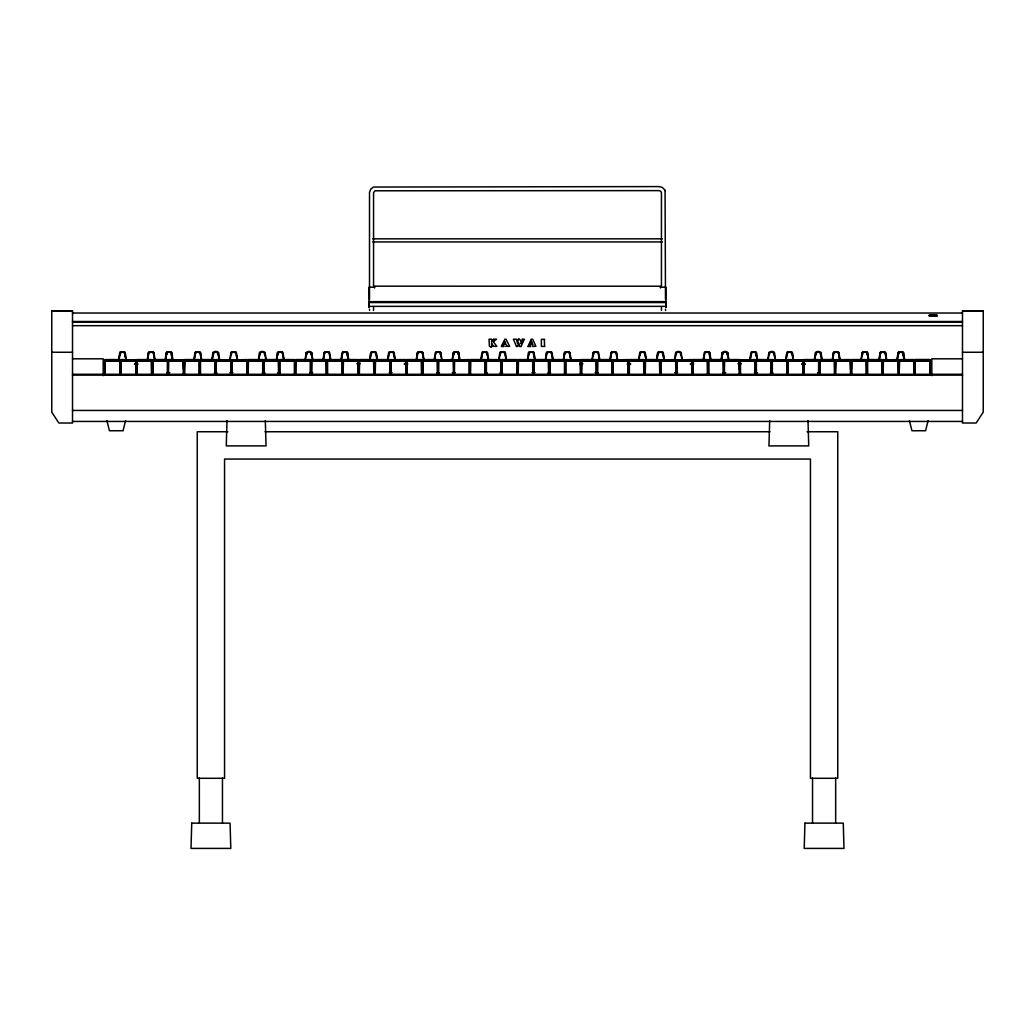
<?xml version="1.0" encoding="UTF-8"?>
<svg xmlns="http://www.w3.org/2000/svg" width="1035" height="1035" viewBox="0 0 1035 1035"><rect width="100%" height="100%" fill="white"/><g stroke="black" fill="none" stroke-linecap="round" stroke-linejoin="round"><path stroke-width="1.5" d="M104.884 374.761L105.208 360.853L120.06 360.866L105.208 360.853M120.06 374.761L119.737 360.853M120.759 374.761L121.082 360.853L135.934 360.866L121.082 360.853M135.934 374.761L135.701 360.012L121.082 359.572L120.759 361.577M168.356 374.761L168.679 360.853L183.531 360.866L168.679 360.853M183.531 374.761L183.298 360.012L168.679 359.572L168.356 361.577M216.069 374.761L216.393 360.853L231.245 360.866L216.393 360.853M231.245 374.761L231.012 360.012L216.393 359.572L216.069 361.577M231.944 374.761L232.176 360.012L246.796 359.572M246.796 374.748L246.796 360.853L231.944 360.866L246.123 360.814L247.119 360.866L247.119 374.761L232.267 374.748M279.864 374.748L279.864 360.853L294.716 360.866L294.716 374.761L279.541 374.761M294.393 374.748L294.393 360.853M327.577 374.748L327.577 360.853L342.43 360.866L341.434 360.814L327.254 360.866L327.254 374.761L342.43 374.761M342.106 374.748L342.106 360.853M343.128 374.761L343.452 360.853L358.304 360.866L343.452 360.853M358.304 374.761L357.981 359.572L343.465 359.572L343.128 361.577M369.003 307.175L369.003 302.259M390.725 374.761L391.372 359.675L405.578 359.572L405.901 369.521M405.901 374.761L405.668 360.012L404.905 360.814L405.901 360.866L390.725 360.866L404.905 360.814M438.439 374.761L438.672 360.012L453.291 359.572L453.615 361.577M453.615 374.761L453.291 360.853L438.439 360.866L453.291 360.853M454.313 374.761L454.559 360.012L469.165 359.572M469.178 374.748L469.178 360.853L454.313 360.866L468.506 360.814L469.502 360.866L469.502 374.761L454.637 374.748M502.234 374.748L502.234 360.853L517.086 360.866L517.086 374.761L501.91 374.761M516.763 374.748L516.763 360.853M549.947 374.748L549.947 360.853L564.799 360.866L564.799 374.761L549.624 374.761M564.476 374.748L564.476 360.853M565.835 374.748L565.835 360.853L580.687 360.866L579.691 360.814L565.511 360.866L565.511 374.761L580.687 374.761M580.363 374.748L580.454 360.012L565.835 359.572M613.095 360.866L628.271 360.866L613.095 360.866L613.095 374.761L613.328 360.012L627.947 359.572L628.271 374.761M660.809 360.866L675.984 360.866L660.809 360.866L660.809 374.761L661.042 360.012L675.661 359.572L675.984 361.577M665.997 307.175L665.997 302.259M675.984 374.761L675.661 360.853M676.696 374.761L676.929 360.012L691.535 359.572L691.872 374.761M724.28 374.761L724.604 360.853L739.456 360.866L724.604 360.853M739.456 374.761L739.132 360.853M772.317 374.748L772.317 360.853L787.169 360.866L787.169 374.761L771.994 374.761M786.846 374.748L786.936 360.012L772.317 359.572L771.994 361.577M788.204 374.748L788.204 360.853L803.057 360.866L802.06 360.814L787.881 360.866L787.881 374.761L803.057 374.761M802.733 374.748L802.824 360.012L788.204 359.572M835.465 360.866L850.641 360.866L835.465 360.866L835.465 374.761L836.112 359.675L850.317 359.572L850.641 369.521M850.641 374.761L850.317 360.853M883.178 360.866L898.354 360.866L883.178 360.866L883.178 374.761L883.411 360.012L898.031 359.572L898.354 361.577M898.354 374.761L898.031 360.853M899.066 374.761L899.713 359.675L913.918 359.572L914.241 369.521M914.241 374.761L913.918 360.853L899.066 360.866L913.918 360.853M503.993 343.374L504.718 341.291L505.326 342.21A15.913 15.913 0 0 1 505.714 343.193L504.019 343.413M226.988 420.624L226.277 445.904L266.047 445.904L265.322 420.624M769.678 420.624L768.953 445.904L808.723 445.904L808.012 420.624M544.682 346.453L541.37 346.376L541.357 339.312L544.643 339.376M496.464 339.26L493.41 339.17M524.24 339.389C519.583 337.785 524.357 341.265 521.174 343.542M119.051 359.688L119.517 356.622M147.94 358.162L148.406 352.379L147.229 359.844M165.613 359.688L166.079 356.622M194.567 358.162L195.033 352.379L193.843 359.844M212.291 359.688L212.757 356.622M258.892 359.688L259.358 356.622M323.709 358.162L324.175 352.379L322.985 359.844M341.421 359.688L342.132 355.096M370.31 358.162L370.776 352.379L369.599 359.844M387.983 359.688L388.681 355.096M416.937 358.162L417.403 352.379L416.212 359.844M434.661 359.688L435.127 356.622M481.275 359.688L481.741 356.622M527.889 359.688L528.355 356.622M545.846 359.688L546.545 352.379L545.354 359.844M564.036 358.162L564.502 352.379L563.312 359.844M610.585 358.162L611.051 352.379L609.874 359.844M657.031 359.688L657.73 352.379L656.539 359.844M674.988 359.688L675.454 356.622M703.645 359.688L704.343 355.096M721.537 359.688L722.003 356.622M750.259 359.688L750.957 355.096M786.406 358.162L786.872 352.379L785.681 359.844M832.955 358.162L833.421 352.379L832.243 359.844M879.634 358.162L880.099 352.379L878.909 359.844M897.358 359.688L897.824 356.622M527.992 346.466L531.201 339.195L532.779 339.273L535.664 345.806A1.384 1.384 0 0 0 535.988 346.13L532.805 346.544L532.87 344.28L530.088 344.797A5.628 5.628 0 0 0 529.894 345.392L530.748 346.518L528.083 346.518M118.572 359.844L119.749 352.379L119.749 355.096M165.121 359.844L166.312 352.379L166.312 355.096M211.8 359.844L212.99 352.379L212.99 355.096M229.757 359.844L230.934 352.379L230.934 355.096L231.504 354.488M258.414 359.844L259.591 352.379L259.591 355.096M276.306 359.844L277.496 352.379L277.496 355.096L278.053 354.488M305.027 359.844L306.218 352.379L306.218 355.096L306.774 354.488C304.303 350.399 313.579 350.412 311.108 354.488L311.664 355.096L311.664 352.379L312.855 359.844M340.942 359.844L342.132 352.379M387.504 359.844L388.681 352.379M434.17 359.844L435.36 352.379M452.127 359.844L453.317 352.379L453.317 355.096L453.873 354.488M480.783 359.844L481.974 352.379M498.689 359.844L499.866 352.379L499.866 355.096L500.423 354.488M527.397 359.844L528.587 352.379L528.587 355.096M591.968 359.844L593.159 352.379L593.159 355.096L593.715 354.488M638.582 359.844L639.772 352.379L639.772 355.096L640.329 354.488M674.497 359.844L675.687 352.379L675.687 355.096M703.153 359.844L704.343 352.379M721.059 359.844L722.236 352.379L722.236 355.096M749.767 359.844L750.957 352.379M767.724 359.844L768.914 352.379L768.914 355.096L769.471 354.488C767 350.399 776.276 350.412 773.805 354.488M814.338 359.844L815.528 352.379L815.528 355.096L816.085 354.488C813.613 350.399 822.89 350.412 820.419 354.488M860.952 359.844L862.142 352.379L862.142 355.096L862.698 354.488M896.866 359.844L898.057 352.379L898.057 355.096M119.051 359.003L120.163 353.647L121.483 352.275L123.475 352.275L124.795 353.647L125.921 359.003M147.707 359.003L148.82 353.647L150.14 352.275L152.132 352.275L153.452 353.647L154.577 359.003M165.6 359.003L166.726 353.647L168.045 352.275L170.038 352.275L171.357 353.647L172.47 359.003M194.321 359.003L195.447 353.647L196.766 352.275L198.746 352.275L200.065 353.647L201.191 359.003M212.279 359.003L213.391 353.647L214.711 352.275L216.703 352.275L218.023 353.647L219.148 359.003M230.236 359.003L231.348 353.647L232.668 352.275L234.66 352.275L235.98 353.647L237.106 359.003M258.892 359.003L260.005 353.647L261.325 352.275L263.317 352.275L264.637 353.647L265.762 359.003M276.785 359.003L277.91 353.647L279.23 352.275L281.222 352.275L282.542 353.647L283.655 359.003M305.506 359.003L306.632 353.647L307.951 352.275L309.931 352.275L311.25 353.647L312.376 359.003M323.463 359.003L324.576 353.647L325.909 352.275L327.888 352.275L329.208 353.647L330.333 359.003M341.421 359.003L342.533 353.647L343.853 352.275L345.845 352.275L347.165 353.647L348.29 359.003M370.077 359.003L371.19 353.647L372.509 352.275L374.502 352.275L375.821 353.647L376.947 359.003M387.97 359.003L389.095 353.647L390.415 352.275L392.407 352.275L393.727 353.647L394.84 359.003M416.691 359.003L417.817 353.647L419.136 352.275L421.116 352.275L422.435 353.647L423.561 359.003M434.648 359.003L435.774 353.647L437.093 352.275L439.073 352.275L440.392 353.647L441.518 359.003M452.605 359.003L453.718 353.647L455.038 352.275L457.03 352.275L458.35 353.647L459.475 359.003M481.262 359.003L482.375 353.647L483.694 352.275L485.687 352.275L487.006 353.647L488.132 359.003M499.168 359.003L500.28 353.647L501.6 352.275L503.592 352.275L504.912 353.647L506.024 359.003M527.876 359.003L529.001 353.647L530.321 352.275L532.3 352.275L533.62 353.647L534.746 359.003M545.833 359.003L546.959 353.647L548.278 352.275L550.258 352.275L551.577 353.647L552.703 359.003M563.545 360.4L564.528 354.785L566.223 352.275L568.215 352.275L569.535 353.647L570.66 359.003M592.447 359.003L593.56 353.647L594.879 352.275L596.872 352.275L598.191 353.647L599.317 359.003M610.352 359.003L611.465 353.647L612.785 352.275L614.777 352.275L616.097 353.647L617.222 359.003M639.061 359.003L640.186 353.647L641.506 352.275L643.498 352.275L644.818 353.647L645.931 359.003M657.018 359.003L658.144 353.647L659.463 352.275L661.443 352.275L662.762 353.647L663.888 359.003M674.975 359.003L676.101 353.647L677.42 352.275L679.4 352.275L680.719 353.647L681.845 359.003M703.632 359.003L704.757 353.647L706.077 352.275L708.056 352.275L709.376 353.647L710.502 359.003M721.537 359.003L722.65 353.647L723.97 352.275L725.962 352.275L727.282 353.647L728.407 359.003M750.246 359.003L751.371 353.647L752.691 352.275L754.683 352.275L756.003 353.647L757.115 359.003M768.203 359.003L769.328 353.647L770.648 352.275L772.628 352.275L773.947 353.647L775.073 359.003M786.16 359.003L787.286 353.647L788.605 352.275L790.585 352.275L791.904 353.647L793.03 359.003M814.817 359.003L815.942 353.647L817.262 352.275L819.241 352.275L820.561 353.647L821.687 359.003M832.722 359.003L833.835 353.647L835.154 352.275L837.147 352.275L838.466 353.647L839.592 359.003M861.431 359.003L862.556 353.647L863.876 352.275L865.868 352.275L867.188 353.647L868.3 359.003M879.388 359.003L880.513 353.647L881.833 352.275L883.825 352.275L885.145 353.647L886.258 359.003M897.345 359.003L898.471 353.647L899.79 352.275L901.77 352.275L903.089 353.647L904.215 359.003M530.722 343.4L530.709 343.232A12.536 12.536 0 0 1 530.864 342.766L531.472 341.278M493.139 346.298L496.839 346.402L493.397 341.822A16.275 16.275 0 0 1 493.863 341.369L495.467 339.92A3.364 3.364 0 0 1 495.894 339.648L496.412 339.467M930.116 375.11L929.792 359.572L915.276 359.572L914.94 360.866L930.116 360.866L915.173 360.84M125.597 420.624L123.061 430.741L109.438 430.741L106.903 420.624M928.097 420.624L925.562 430.741L911.938 430.741L909.403 420.624M517.849 346.169L518.768 342.96L519.842 346.518L521.058 346.544L524.137 339.48M664.781 189.974L662.309 187.426L659.01 186.585L373.48 187.05L370.75 189.12L369.508 192.419L369.508 299.477M517.798 346.35L517.125 346.544A6.922 6.922 0 0 1 516.607 346.531L516.439 346.453M493.798 340.101L493.359 339.493M915.276 359.572L915.936 360.814L915.276 359.572L914.94 374.761L930.116 374.761L929.792 359.572L929.119 360.814L930.116 359.895M491.69 339.571L491.612 342.106L493.591 340.308M136.646 369.521L136.969 359.572L151.498 359.572M184.295 369.521L184.618 359.572L199.147 359.572M359.016 369.521L359.339 359.572L373.868 359.572M406.664 369.521L406.988 359.572L421.517 359.572M581.385 369.521L581.709 359.572L596.238 359.572L596.561 361.577M629.034 369.521L629.371 359.572L643.886 359.572L644.21 361.577M692.57 369.521L692.907 359.572L707.422 359.572M803.755 369.521L804.091 359.572L818.607 359.572L818.931 361.577M851.417 369.521L851.74 359.572L866.256 359.572L866.593 361.577M231.944 361.577L232.28 359.572L232.94 360.814M263.718 361.577L264.041 359.572L278.57 359.572L278.894 361.577M279.541 361.577L279.864 359.572L294.393 359.572M311.367 361.577L311.69 359.572L326.219 359.572M390.725 361.577L391.049 359.572L391.722 360.814M438.439 361.577L438.762 359.572L439.435 360.814M454.313 361.577L454.65 359.572L455.322 360.814M486.088 361.577L486.411 359.572L500.94 359.572L501.263 361.577M501.91 361.577L502.234 359.572L516.763 359.572M533.737 361.577L534.06 359.572L548.589 359.572L548.912 361.577M549.624 361.577L549.947 359.572L564.476 359.572M597.26 361.577L597.583 359.572L612.112 359.572M644.921 361.577L645.245 359.572L659.774 359.572M676.696 361.577L677.019 359.572L677.692 360.814L676.696 360.866L691.872 360.866L677.692 360.814M724.28 361.577L724.604 359.572L739.132 359.572L739.456 369.521M756.106 361.577L756.43 359.572L770.959 359.572L771.282 361.577M819.629 361.577L819.953 359.572L834.482 359.572M867.291 361.577L867.615 359.572L882.143 359.572M899.066 361.577L899.389 359.572L900.062 360.814M489.451 346.104L488.986 339.312L489.865 339.157A56.912 56.912 0 0 1 491.198 339.157L491.767 339.532M915.587 359.675L929.482 359.675M489.413 346.143C494.588 350.968 489.115 337.927 493.294 346.22M929.029 316.063L933.156 315.714M544.345 339.532L544.591 346.233M247.119 359.895L231.944 359.895L231.944 374.903M294.716 359.895L279.541 359.895L279.541 374.903M469.502 359.895L454.313 359.895L454.313 374.903M517.086 359.895L501.91 359.895L501.91 374.903M564.799 359.895L549.624 359.895L549.624 374.903M787.169 359.895L771.994 359.895L771.994 374.903M151.822 359.895L136.646 359.895L136.646 375.11M199.47 359.895L184.295 359.895L184.295 375.11M326.543 359.895L311.367 359.895L311.367 374.903M374.191 359.895L359.016 359.895L359.016 375.11M421.84 359.895L406.664 359.895L406.664 375.11M612.435 359.895L597.26 359.895L597.26 374.903M660.097 359.895L644.921 359.895L644.921 374.903M707.746 359.895L692.57 359.895L692.57 375.11M834.805 359.895L819.629 359.895L819.629 374.903M882.467 359.895L867.291 359.895L867.291 374.903M786.846 359.572L786.173 360.814L787.169 360.866M148.975 351.796L153.309 351.796M195.589 351.796L199.923 351.796M231.504 351.796L235.838 351.796M278.053 351.796L282.387 351.796M324.731 351.796L329.065 351.796M342.688 351.796L347.023 351.796M371.345 351.796L375.679 351.796M389.238 351.796L393.572 351.796M417.959 351.796L422.293 351.796M435.916 351.796L440.25 351.796M453.873 351.796L458.207 351.796L458.207 354.488M482.53 351.796L486.864 351.796M500.423 351.796L504.769 351.796L504.769 354.488M547.101 351.796L551.435 351.796M565.058 351.796L569.392 351.796M593.715 351.796L598.049 351.796M611.62 351.796L615.954 351.796M640.329 351.796L644.663 351.796M658.286 351.796L662.62 351.796M704.9 351.796L709.234 351.796M751.514 351.796L755.848 351.796M787.428 351.796L791.762 351.796M833.99 351.796L838.324 351.796M862.698 351.796L867.032 351.796L867.032 354.488M880.656 351.796L884.99 351.796M936.856 315.429L930.297 315.921L931.836 316.192M152.533 360.866L167.709 360.866L152.533 360.866L152.533 374.761L167.709 374.761M200.182 360.866L215.358 360.866L200.182 360.866L200.182 374.761L215.358 374.761M247.831 360.866L263.006 360.866L247.831 360.866L247.831 374.761L263.006 374.761M294.716 360.866L279.864 360.853M295.48 360.866L310.655 360.866L295.48 360.866L295.48 374.761L310.655 374.761M374.903 360.866L390.079 360.866L374.903 360.866L374.903 374.761L390.079 374.761M422.552 360.866L437.727 360.866L422.552 360.866L422.552 374.761L437.727 374.761M470.2 360.866L485.376 360.866L470.2 360.866L470.2 374.761L485.376 374.761M486.321 360.827L501.263 360.866L486.321 360.827L486.735 359.675L487.084 360.814M517.086 360.866L502.234 360.853M517.849 360.866L533.025 360.866L517.849 360.866L517.849 374.761L533.025 374.761M564.799 360.866L549.947 360.853M629.267 360.827L644.21 360.866L629.267 360.827L629.681 359.675L630.03 360.814M708.445 360.866L723.62 360.866L708.445 360.866L708.445 374.761L723.62 374.761M786.173 360.814L772.317 360.853M882.467 360.866L867.291 360.866L882.467 360.866L882.467 374.761L867.291 374.761M930.892 314.963L929.094 315.196L937.283 315.261L931.086 314.963M934.476 316.192L937.283 316.063M136.646 374.761L151.822 374.761L151.822 360.866L136.646 360.866L151.822 360.866M184.295 374.761L199.47 374.761L199.47 360.866L184.295 360.866L199.47 360.866M263.718 374.761L278.894 374.761M311.367 374.761L326.543 374.761L326.543 360.866L311.367 360.866L326.543 360.866M359.016 374.761L374.191 374.761L374.191 360.866L359.016 360.866L374.191 360.866M406.664 374.761L421.84 374.761L421.84 360.866L406.664 360.866L421.84 360.866M486.088 374.761L501.263 374.761M533.737 374.761L548.912 374.761M581.385 374.761L596.561 374.761M597.26 374.761L612.435 374.761L612.435 360.866L597.26 360.866L612.435 360.866M629.034 374.761L644.21 374.761M644.921 374.761L660.097 374.761L660.097 360.866L644.921 360.866L660.097 360.866M692.57 374.761L707.746 374.761L707.746 360.866L692.57 360.866L707.746 360.866M740.219 374.761L755.408 374.761M756.106 374.761L771.282 374.761M803.755 374.761L818.931 374.761M819.629 374.761L834.805 374.761L834.805 360.866L819.629 360.866L834.805 360.866M851.417 374.761L866.593 374.761M264.714 360.814L263.718 360.866L278.894 360.866L264.714 360.814L263.951 360.012L264.041 374.748M534.733 360.814L533.737 360.866L548.912 360.866L534.733 360.814L533.969 360.012L534.06 374.748M582.382 360.814L581.385 360.866L596.561 360.866L582.382 360.814L581.618 360.012L581.709 374.748M741.228 360.814L740.219 360.866L755.408 360.866L741.228 360.814L740.555 359.572M757.103 360.814L756.106 360.866L771.282 360.866L757.103 360.814L756.339 360.012L756.43 374.748M804.751 360.814L803.755 360.866L818.931 360.866L804.751 360.814L803.988 360.012L804.079 374.748M852.413 360.814L851.417 360.866L866.593 360.866L852.413 360.814L851.65 360.012L851.74 374.748M929.456 315.429L935.925 315.843L933.156 315.766M372.729 238.826L662.271 238.826M372.729 241.931L662.271 241.931M374.566 287.212L369.003 287.212L369.003 307.486M660.433 287.212L665.997 287.212L665.997 307.486M369.003 301.638L665.997 301.638M369.003 302.543L665.997 302.543M369.003 306.36L665.997 306.36M51.75 310.992L72.515 310.992L72.515 423.017L58.827 423.017L51.75 412.098L51.75 310.979L72.515 311.017M962.485 310.992L983.25 310.979L983.25 412.098L976.173 423.017L962.485 423.017L962.485 310.979L983.25 311.017M72.515 313.023L962.485 313.023M72.515 321.497L962.485 321.497M72.515 322.247L962.485 322.247M72.515 325.676L962.485 325.676M51.75 352.262L72.515 352.262M962.485 352.262L983.25 352.262M72.515 358.809L103.19 358.809L103.19 375.666M962.485 358.809L931.81 358.809L931.81 375.666M134.563 363.764L137.797 363.764M356.79 363.764L360.025 363.764M404.4 363.764L407.635 363.764M579.691 363.764L582.912 363.764M627.365 363.764L630.6 363.764M690.384 363.764L693.618 363.764M737.968 363.764L741.202 363.764M801.866 363.764L805.101 363.764M134.563 364.436L137.797 364.436M404.4 364.436L407.635 364.436M627.365 364.436L630.6 364.436M690.384 364.436L693.618 364.436M801.866 364.436L805.101 364.436M166.79 372.6L169.792 372.6M229.925 372.6L232.914 372.6M309.685 372.6L312.686 372.6M389.16 372.6L392.161 372.6M452.295 372.6L455.284 372.6M532.068 372.6L535.056 372.6M595.125 372.6L598.126 372.6M674.665 372.6L677.653 372.6M722.715 372.6L725.716 372.6M754.437 372.6L757.426 372.6M817.508 372.6L820.496 372.6M214.336 372.975L217.091 372.975M262.321 372.975L265.076 372.975M277.471 372.975L280.226 372.975M436.705 372.975L439.461 372.975M484.69 372.975L487.446 372.975M499.84 372.975L502.596 372.975M547.89 372.975L550.646 372.975M770.26 372.975L773.016 372.975M72.515 374.282L962.485 374.282M105.208 374.748L119.737 374.748M121.082 374.748L135.611 374.748M168.679 374.748L183.208 374.748M216.393 374.748L230.921 374.748M343.452 374.748L357.981 374.748M391.049 374.748L405.578 374.748M438.762 374.748L453.291 374.748M613.419 374.748L627.947 374.748M661.132 374.748L675.661 374.748M677.019 374.748L691.548 374.748M724.604 374.748L739.132 374.748M835.788 374.748L850.317 374.748M883.502 374.748L898.031 374.748M899.389 374.748L913.918 374.748M72.515 375.097L962.485 375.097M72.515 410.442L962.485 410.442M72.515 421.439L962.485 421.439M227.894 431.75L197.245 431.75L197.245 778.294L224.556 778.294L224.556 459.061L810.444 459.061L810.444 778.294L837.755 778.294L837.755 431.75L807.106 431.75M265.012 431.75L769.988 431.75M530.813 343.439L531.007 343.452A12.032 12.032 0 0 0 531.783 343.452A5.757 5.757 0 0 0 532.313 343.413L532.404 343.245A16.262 16.262 0 0 0 532.223 342.766L531.55 341.291M902.947 351.796L898.613 351.796L898.613 354.488M533.478 351.796L529.144 351.796L529.144 354.488M171.202 351.796L166.868 351.796L166.868 354.488M124.653 351.796L120.319 351.796L120.319 354.488M883.502 359.572L884.175 360.814M835.788 359.572L836.461 360.814M661.132 359.572L661.805 360.814M613.419 359.572L614.091 360.814M327.577 359.572L342.106 359.572L342.43 361.577M105.208 359.572L119.724 359.572L120.06 361.577M708.768 359.572L723.297 359.572L723.62 361.577M518.186 359.572L532.702 359.572L533.025 361.577M470.524 359.572L485.053 359.572L485.376 361.577M422.875 359.572L437.404 359.572L437.727 361.577M375.226 359.572L389.755 359.572L390.079 361.577M295.803 359.572L310.332 359.572L310.655 361.577M248.154 359.572L262.683 359.572L263.006 361.577M200.505 359.572L215.034 359.572L215.358 361.577M152.857 359.572L167.385 359.572L167.709 361.577M883.178 359.895L898.354 359.895L898.354 374.903M835.465 359.895L850.641 359.895L850.641 375.11M787.881 359.895L803.057 359.895L803.057 375.11M660.809 359.895L675.984 359.895L675.984 374.903M613.095 359.895L628.271 359.895L628.271 375.11M565.511 359.895L580.687 359.895L580.687 375.11M327.254 359.895L342.43 359.895L342.43 374.903M708.445 359.895L723.62 359.895L723.62 374.903M517.849 359.895L533.025 359.895L533.025 374.903M470.2 359.895L485.376 359.895L485.376 374.903M422.552 359.895L437.727 359.895L437.727 374.903M374.903 359.895L390.079 359.895L390.079 374.903M295.48 359.895L310.655 359.895L310.655 374.903M247.831 359.895L263.006 359.895L263.006 374.903M200.182 359.895L215.358 359.895L215.358 374.903M152.533 359.895L167.709 359.895L167.709 374.903M755.408 361.577L755.071 359.572L740.452 360.012L740.542 374.748M231.245 361.577L230.908 359.572L230.249 360.814M803.057 369.521L802.733 359.572L802.06 360.814M580.687 369.521L580.35 359.572L579.691 360.814M183.531 369.521L183.208 359.572L182.535 360.814M135.934 369.521L135.611 359.572L134.938 360.814M902.947 354.488L904.202 359.688M755.848 354.488L756.87 358.162M709.234 354.488L710.256 358.162M533.478 354.488L534.733 359.688M486.864 354.488L487.42 355.096L487.42 352.379L488.611 359.844M440.25 354.488L440.807 355.096L440.807 352.379L441.997 359.844M393.572 354.488L394.607 358.162M347.023 354.488L348.045 358.162M171.202 354.488L172.47 359.688M124.653 354.488L125.908 359.688M521.045 343.529C521.86 341.162 518.328 336.724 517.966 339.907A13.843 13.843 0 0 1 518.186 340.709L517.539 343.529L516.439 339.195L513.399 339.195L516.323 346.143M665.065 190.608L665.492 299.477M664.716 189.845L665.13 190.75M645.219 352.379L646.409 359.844M598.605 352.379L599.795 359.844M551.991 352.379L553.182 359.844M329.622 352.379L330.812 359.844M282.956 352.379L284.133 359.844M236.394 352.379L237.584 359.844M904.693 359.844L903.503 352.379L903.503 355.096M886.736 359.844L885.546 352.379L886.012 358.162M868.779 359.844L867.589 352.379L867.589 355.096M840.071 359.844L838.88 352.379L839.579 359.688M822.165 359.844L820.975 352.379L820.975 355.096M793.509 359.844L792.318 352.379L793.017 359.688M775.551 359.844L774.361 352.379L774.361 355.096M757.594 359.844L756.404 352.379L756.404 355.096M728.886 359.844L727.696 352.379L727.696 355.096L727.139 354.488C729.61 350.412 720.321 350.399 722.805 354.488M710.98 359.844L709.79 352.379L709.79 355.096M682.324 359.844L681.134 352.379L681.134 355.096L680.577 354.488C683.048 350.412 673.772 350.399 676.243 354.488M664.366 359.844L663.176 352.379L663.642 358.162M617.688 359.844L616.511 352.379L616.976 358.162M571.139 359.844L569.949 352.379L570.414 358.162M535.224 359.844L534.034 352.379L534.034 355.096M506.503 359.844L505.326 352.379L505.326 355.096M459.954 359.844L458.764 352.379L458.764 355.096M424.039 359.844L422.849 352.379L423.315 358.162M395.318 359.844L394.141 352.379L394.141 355.096M377.426 359.844L376.235 352.379L376.934 359.688M348.769 359.844L347.579 352.379L347.579 355.096M266.241 359.844L265.051 352.379L265.051 355.096L264.494 354.488C266.965 350.412 257.676 350.399 260.16 354.488M219.627 359.844L218.437 352.379L218.437 355.096L217.88 354.488C220.351 350.412 211.062 350.399 213.546 354.488M201.67 359.844L200.48 352.379L200.945 358.162M172.948 359.844L171.758 352.379L171.758 355.096M155.043 359.844L153.866 352.379L154.331 358.162M126.386 359.844L125.209 352.379L125.209 355.096M867.835 356.622L868.3 359.688M821.208 356.622L821.674 359.688M774.594 356.622L775.06 359.688M645.219 355.096L645.918 359.688M598.838 356.622L599.304 359.688M552.224 356.622L552.69 359.688M505.559 356.622L506.024 359.688M458.997 356.622L459.462 359.688M329.622 355.096L330.32 359.688M283.189 356.622L283.655 359.688M236.394 355.096L237.093 359.688M931.138 363.764L931.138 364.436M914.94 359.895L914.94 375.11M914.241 375.11L914.241 359.895L899.066 359.895L899.066 374.903M914.009 360.827L913.594 359.675L913.245 360.814M898.121 360.827L897.707 359.675L897.358 360.814M882.143 374.748L881.82 359.675L881.471 360.814M868.287 360.814L867.938 359.675L867.524 360.827M867.615 360.853L867.615 374.748M866.593 374.903L866.593 359.895L851.417 359.895L851.417 375.11M866.269 374.748L865.946 359.675L865.596 360.814M850.408 360.827L849.994 359.675L849.644 360.814M835.659 778.01L835.659 822.954M834.482 374.748L834.158 359.675L833.809 360.814M820.626 360.814L820.276 359.675L819.953 374.748M818.931 374.903L818.931 359.895L803.755 359.895L803.755 375.11M818.698 360.827L818.297 359.675L817.935 360.814M818.607 360.853L818.607 374.748M812.54 778.01L812.54 822.954M788.877 360.814L788.528 359.675L788.114 360.827M772.99 360.814L772.64 359.675L772.226 360.827M771.282 374.903L771.282 359.895L756.106 359.895L756.106 374.903M771.049 360.827L770.635 359.675L770.286 360.814M770.959 360.853L770.959 374.748M755.408 374.903L755.408 359.895L740.219 359.895L740.219 375.11M755.084 374.748L754.761 359.675L754.399 360.814M739.456 375.11L739.456 359.895L724.28 359.895L724.28 374.903M739.223 360.827L738.809 359.675L738.46 360.814M725.276 360.814L724.927 359.675L724.513 360.827M723.297 374.748L722.973 359.675L722.624 360.814M709.441 360.814L709.091 359.675L708.677 360.827M708.768 360.853L708.768 374.748M707.422 374.748L707.112 359.675L706.75 360.814M693.566 360.814L693.217 359.675L692.894 374.748M691.872 375.11L691.872 359.895L676.696 359.895L676.696 374.903M691.639 360.827L691.225 359.675L690.875 360.814M675.752 360.827L675.337 359.675L674.988 360.814M665.492 309.232L665.492 310.448M661.443 286.579L661.443 192.665L660.602 191.139L658.92 190.621L374.993 190.802L373.557 192.665L373.557 286.579M661.443 307.447L661.443 310.448M660.433 288.002L660.433 286.216L374.566 286.177L374.566 288.002M659.774 374.748L659.45 359.675L659.101 360.814M645.918 360.814L645.568 359.675L645.245 374.748M644.21 374.903L644.21 359.895L629.034 359.895L629.034 375.11M643.899 374.748L643.576 359.675L643.214 360.814M629.358 360.853L629.358 374.748M628.038 360.827L627.624 359.675L627.275 360.814M612.112 374.748L611.788 359.675L611.439 360.814M598.256 360.814L597.907 359.675L597.583 374.748M596.561 374.903L596.561 359.895L581.385 359.895L581.385 375.11M596.238 374.748L595.914 359.675L595.565 360.814M566.507 360.814L566.145 359.675L565.744 360.827M564.567 360.827L564.153 359.675L563.803 360.814M550.62 360.814L550.271 359.675L549.857 360.827M548.912 374.903L548.912 359.895L533.737 359.895L533.737 374.903M548.589 374.748L548.265 359.675L547.916 360.814M532.792 360.827L532.391 359.675L532.029 360.814M532.702 360.853L532.702 374.748M518.846 360.814L518.496 359.675L518.173 374.748M516.853 360.827L516.439 359.675L516.09 360.814M502.906 360.814L502.557 359.675L502.143 360.827M501.263 374.903L501.263 359.895L486.088 359.895L486.088 374.903M500.94 374.748L500.617 359.675L500.267 360.814M486.411 360.853L486.411 374.748M485.143 360.827L484.729 359.675L484.38 360.814M485.053 360.853L485.053 374.748M471.197 360.814L470.847 359.675L470.524 374.748M469.269 360.827L468.855 359.675L468.506 360.814M453.615 374.903L453.615 359.895L438.439 359.895L438.439 374.903M453.382 360.827L452.968 359.675L452.618 360.814M437.404 374.748L437.08 359.675L436.731 360.814M423.548 360.814L423.199 359.675L422.875 374.748M421.517 374.748L421.193 359.675L420.844 360.814M407.661 360.814L407.311 359.675L406.988 374.748M405.901 375.11L405.901 359.895L390.725 359.895L390.725 374.903M389.846 360.827L389.432 359.675L389.082 360.814M389.755 360.853L389.755 374.748M375.899 360.814L375.55 359.675L375.226 374.748M373.868 374.748L373.544 359.675L373.195 360.814M373.557 307.447L373.557 310.448M369.508 309.232L369.508 310.448M360.012 360.814L359.662 359.675L359.339 374.748M358.304 375.11L358.304 359.895L343.128 359.895L343.128 374.903M358.071 360.827L357.67 359.675L357.308 360.814M344.125 360.814L343.775 359.675L343.361 360.827M342.197 360.827L341.783 359.675L341.434 360.814M328.25 360.814L327.901 359.675L327.487 360.827M326.219 374.748L325.896 359.675L325.546 360.814M312.363 360.814L312.014 359.675L311.69 374.748M310.422 360.827L310.008 359.675L309.659 360.814M310.332 360.853L310.332 374.748M296.476 360.814L296.126 359.675L295.803 374.748M294.483 360.827L294.069 359.675L293.72 360.814M280.537 360.814L280.187 359.675L279.773 360.827M278.894 374.903L278.894 359.895L263.718 359.895L263.718 374.903M278.57 374.748L278.247 359.675L277.897 360.814M262.774 360.827L262.36 359.675L262.01 360.814M262.683 360.853L262.683 374.748M248.827 360.814L248.478 359.675L248.154 374.748M246.886 360.827L246.485 359.675L246.123 360.814M231.245 374.903L231.245 359.895L216.069 359.895L216.069 374.903M222.46 778.01L222.46 822.954M217.065 360.814L216.703 359.675L216.302 360.827M215.034 374.748L214.711 359.675L214.361 360.814M201.178 360.814L200.829 359.675L200.415 360.827M200.505 360.853L200.505 374.748M199.237 360.827L198.823 359.675L198.474 360.814M199.341 778.01L199.341 822.954M199.147 360.853L199.147 374.748M185.291 360.814L184.942 359.675L184.618 374.748M183.531 375.11L183.531 359.895L168.356 359.895L168.356 374.903M169.352 360.814L169.003 359.675L168.589 360.827M167.476 360.827L167.062 359.675L166.713 360.814M167.385 360.853L167.385 374.748M153.529 360.814L153.18 359.675L152.857 374.748M151.498 374.748L151.175 359.675L150.825 360.814M137.642 360.814L137.293 359.675L136.969 374.748M135.934 375.11L135.934 359.895L120.759 359.895L120.759 374.903M121.755 360.814L121.406 359.675L120.991 360.827M120.06 374.903L120.06 359.895L104.884 359.895L104.884 375.11M119.827 360.827L119.413 359.675L119.064 360.814M105.88 360.814L105.518 359.675L105.117 360.827M103.862 363.764L103.862 364.436M506.141 346.337L509.634 346.363L506.037 339.195L504.899 339.157L501.315 346.35L502.053 346.557A27.117 27.117 0 0 0 503.308 346.57L504.097 346.402L503.308 345.108A7.581 7.581 0 0 1 503.489 344.616C504.653 342.663 508.224 345.806 506.141 346.337M191.734 823.135L191.009 848.415L230.792 848.415L230.068 823.135L191.734 823.135M804.932 823.135L804.208 848.415L843.991 848.415L843.266 823.135L804.932 823.135"/></g></svg>
